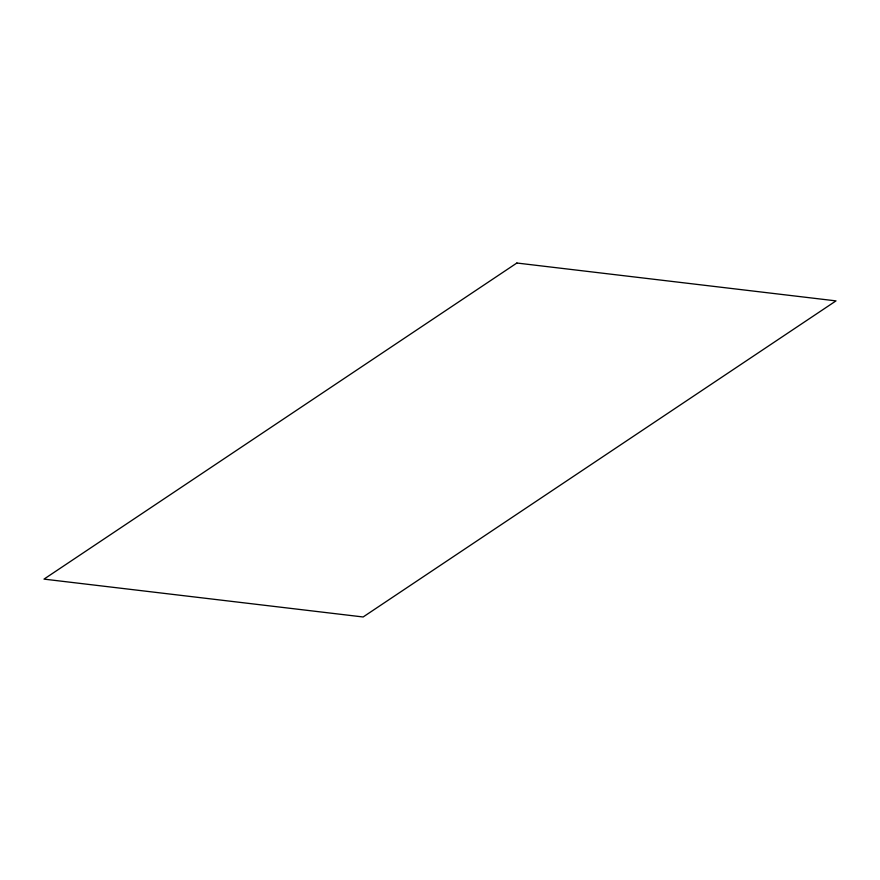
<?xml version="1.0" encoding="UTF-8"?>
<svg xmlns="http://www.w3.org/2000/svg" width="880" height="880" viewBox="0 0 880 880"><rect width="100%" height="100%" fill="white"/><g stroke="black" fill="none" stroke-linecap="round" stroke-linejoin="round"><path stroke-width="1.32" d="M516.868 263.021L44 579.117L363.132 616.979L836 300.883L516.868 263.021"/></g></svg>
